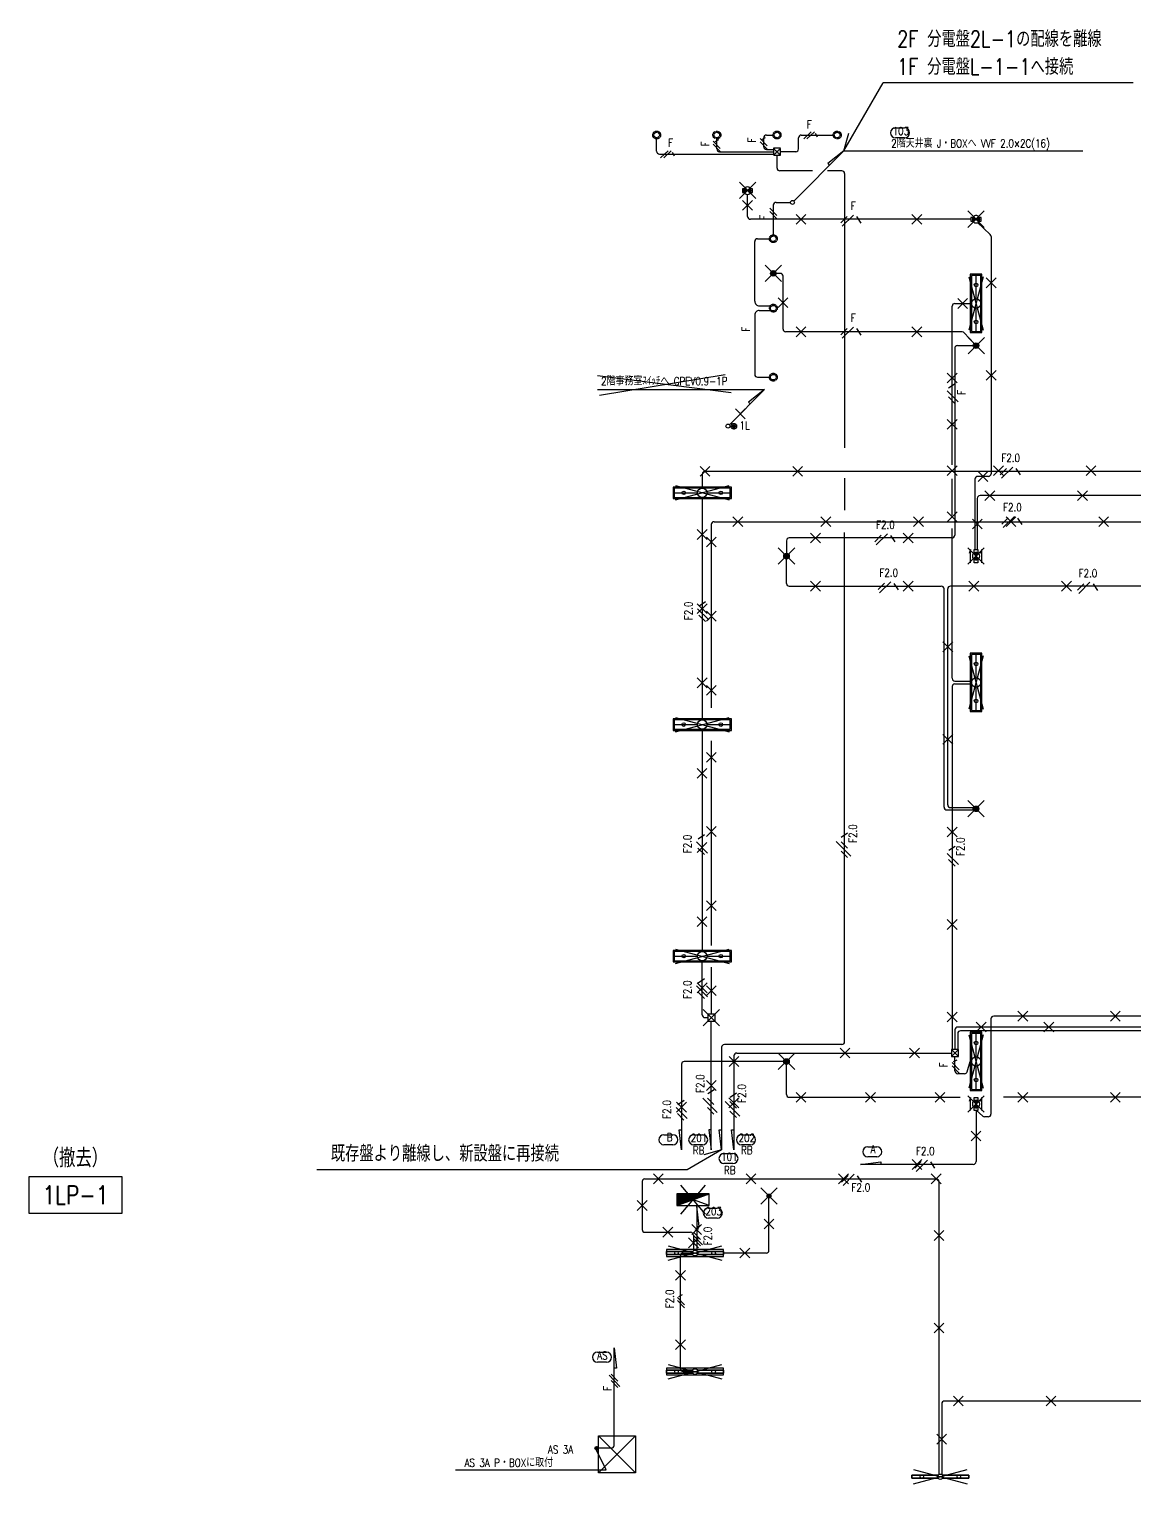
# Model space of a CAD drawing. Header units: millimetres. Extents: x 3925 to 82505, y 1454 to 57550.
# Drawn here: x 3925 to 27809, y 16487 to 47924 of the extents above; entities that cross this region are included whole.
import ezdxf
from ezdxf.enums import TextEntityAlignment as Align

# ---------------------------------------------------------------- set-up
doc = ezdxf.new("R2010")
doc.units = ezdxf.units.MM
doc.header["$LTSCALE"] = 0.2
doc.linetypes.add('HIDDEN2', pattern=[4.7625, 3.175, -1.5875])
for name, color, linetype in [('1_シンボル', 2, 'Continuous'), ('1_強調文字', 4, 'Continuous'), ('1_撤去', 1, 'Continuous'), ('1_文字', 3, 'Continuous')]:
    doc.layers.add(name, color=color, linetype=linetype)
doc.styles.get("Standard").update_dxf_attribs({"font": 'simplex.shx', "width": 0.8, "bigfont": 'extfont2.shx'})

# ---------------------------------------------------------------- blocks, each defined once
blk = doc.blocks.new('B-電灯動力盤 A')
at = {"linetype": 'ByBlock'}
h = blk.add_hatch(dxfattribs=at)
h.set_pattern_fill('LINE', color=0, style=0)
h.set_pattern_definition([(0, (-9500, -23375), (0, 3.175), [])])
h.paths.add_polyline_path([(350, 250), (-350, 0), (350, 0)])
at = {"color": 0, "linetype": 'ByBlock', "lineweight": -2}
blk.add_line((-350, 250), (350, 0), dxfattribs=at)
at = {"color": 0, "linetype": 'ByBlock'}
for p, q in [((350, 250), (-350, 0)), ((350, 250), (-350, 250)), ((-350, 250), (-350, 0)), ((-350, 0), (350, 0)), ((350, 0), (350, 250))]:
    blk.add_line(p, q, dxfattribs=at)

msp = doc.modelspace()

# ---------------------------------------------------------------- linework, layer by layer
at = {"layer": '1_シンボル', "color": 7, "linetype": 'Continuous', "lineweight": -3}
msp.add_line((16199, 40135), (19811, 40135), dxfattribs=at)
at = {"layer": '1_シンボル', "linetype": 'HIDDEN2', "lineweight": -3}
for p, q in [((19085, 39342), (19207, 39342)), ((19103, 39386), (19189, 39299)), ((19189, 39386), (19103, 39299)), ((19146, 39404), (19146, 39281))]:
    msp.add_line(p, q, dxfattribs=at)
at = {"layer": '1_シンボル', "color": 7, "linetype": 'Continuous', "lineweight": -3}
for points in [[(19851, 45635, 0.416385), (19791, 45574)], [(20604, 45635, 0.414214), (20544, 45575)], [(22640, 45792, 1), (22640, 45574)], [(22834, 45574, 1), (22834, 45792)], [(17479, 45283, 0.414214), (17539, 45223)], [(18779, 45333, 0.414214), (18839, 45273)], [(19793, 45383, 0.412046), (19853, 45323)], [(20484, 45273, 0.414214), (20544, 45333)], [(20079, 44921, 0.414214), (20139, 44861)], [(21540, 44801, 0.414214), (21480, 44861)], [(19499, 44376, 0.414213), (19499, 44489, 0.414214), (19386, 44489, 0.414213), (19386, 44376, 0.414214), (19499, 44376)], [(20059, 44178, 0.414214), (19999, 44118)], [(19443, 43875, 0.414214), (19503, 43815)], [(24322, 43872, 0.414214), (24322, 43758, 0.414214), (24436, 43758, 0.414213), (24436, 43872, 0.414214), (24322, 43872)], [(19657, 43394, 0.414214), (19597, 43334)], [(24704, 43441, 0.206568), (24685, 43485)], [(20210, 42584, 0.414214), (20150, 42644)], [(19597, 42044, 0.414214), (19697, 41944)], [(19697, 41844, 0.414214), (19597, 41744)], [(23922, 41995, 0.414214), (23862, 41935)], [(20210, 41443, 0.414214), (20270, 41383)], [(24124, 41363, 0.210247), (24080, 41383)], [(23977, 41085, 0.414214), (23917, 41025)], [(19597, 40462, 0.414214), (19657, 40402)], [(18524, 38369, 0.414214), (18464, 38309)], [(24414, 38257, 0.414214), (24354, 38197)], [(24644, 38257, 0.414214), (24704, 38317)], [(24464, 37843, 0.414214), (24404, 37783)], [(18719, 37278, 0.414214), (18659, 37218)], [(20344, 36928, 0.414214), (20284, 36868)], [(23857, 36928, 0.414214), (23917, 36988)], [(20284, 35946, 0.414214), (20344, 35886)], [(23687, 35826, 0.414214), (23627, 35886)], [(23827, 35886, 0.414214), (23767, 35826)], [(23862, 33895, 0.414214), (23922, 33835)], [(23922, 33775, 0.414214), (23862, 33715)], [(23767, 31160, 0.414214), (23827, 31100)], [(23687, 31110, 0.414214), (23747, 31050)], [(18464, 26624, 0.414214), (18524, 26564)], [(24760, 26594, 0.414214), (24700, 26534)], [(23982, 26358, 0.414214), (23922, 26298)], [(24042, 26278, 0.414214), (23982, 26218)], [(18942, 25981, 0.414214), (18882, 25921)], [(19208, 25797, 0.414214), (19148, 25737)], [(21480, 25981, 0.414214), (21540, 26041)], [(18076, 25615, 0.414214), (18016, 25555)], [(23922, 25411, 0.414214), (23982, 25351)], [(24130, 25351, 0.330824), (24187, 25393)], [(20284, 24902, 0.414214), (20344, 24842)], [(24524, 24434, 0.183213), (24564, 24419)], [(24640, 24419, 0.414214), (24700, 24479)], [(17636, 24033, 1), (17636, 23815)], [(17830, 23815, 1), (17830, 24033)], [(18279, 24033, 1), (18279, 23815)], [(18473, 23815, 1), (18473, 24033)], [(19311, 24033, 1), (19311, 23815)], [(19505, 23815, 1), (19505, 24033)], [(18934, 23626, 1), (18934, 23408)], [(19128, 23408, 1), (19128, 23626)], [(22039, 23774, 1), (22039, 23556)], [(22233, 23556, 1), (22233, 23774)], [(24319, 23390, 0.414214), (24379, 23450)], [(17226, 23078, 0.414214), (17166, 23018)], [(23576, 23018, 0.414214), (23516, 23078)], [(18596, 22448, 1), (18596, 22230)], [(18790, 22230, 1), (18790, 22448)], [(17166, 21985, 0.414214), (17226, 21925)], [(18274, 21865, 0.414214), (18214, 21925)], [(18054, 21475, 0.414214), (17994, 21415)], [(19846, 21475, 0.414214), (19906, 21535)], [(16203, 19332, 1), (16203, 19114)], [(16397, 19114, 1), (16397, 19332)], [(17994, 18975, 0.414214), (18054, 18915)], [(23696, 18277, 0.414214), (23636, 18217)], [(16501, 17259, 0.414214), (16561, 17319)]]:
    msp.add_lwpolyline(points, format="xyb", dxfattribs=at)
for points in [[(19851, 45635), (19994, 45635)], [(20604, 45635), (21294, 45635)], [(20657, 45555), (20817, 45705)], [(20726, 45555), (20886, 45705)], [(20906, 45677), (20948, 45598)], [(22640, 45792), (22834, 45792)], [(17479, 45283), (17479, 45550)], [(17566, 45144), (17726, 45294)], [(17635, 45144), (17795, 45294)], [(18853, 45345), (18703, 45505)], [(18853, 45276), (18703, 45436)], [(18741, 45496), (18819, 45538)], [(18779, 45333), (18779, 45550)], [(18839, 45273), (20004, 45273)], [(19865, 45399), (19715, 45559)], [(19865, 45330), (19715, 45490)], [(19753, 45539), (19832, 45581)], [(19793, 45383), (19791, 45574)], [(19853, 45323), (20004, 45323)], [(20484, 45273), (20154, 45273)], [(20443, 44208), (21525, 45290), (26686, 45290)], [(20544, 45333), (20544, 45575)], [(21525, 45290), (21178, 45018), (21215, 44980)], [(22834, 45574), (22640, 45574)], [(17539, 45223), (20004, 45223)], [(17815, 45265), (17857, 45187)], [(20079, 44921), (20079, 45198)], [(20845, 44861), (20139, 44861)], [(21480, 44861), (21168, 44861)], [(21540, 44801), (21540, 38877)], [(19373, 44473), (19333, 44473), (19333, 44393), (19373, 44393)], [(19373, 44393), (19373, 44472)], [(19386, 44489), (19443, 44433), (19499, 44376)], [(19386, 44376), (19443, 44433), (19499, 44489)], [(19391, 44381), (19391, 44485)], [(19409, 44399), (19409, 44467)], [(19427, 44417), (19427, 44449)], [(19443, 43875), (19443, 44352)], [(19445, 44431), (19445, 44435)], [(19463, 44413), (19463, 44453)], [(19481, 44395), (19481, 44471)], [(19499, 44377), (19499, 44489)], [(19512, 44393), (19553, 44393), (19553, 44473), (19512, 44473)], [(19517, 44402), (19517, 44463)], [(20072, 43894), (19922, 44054)], [(19999, 44118), (19999, 43479)], [(20059, 44178), (20370, 44178)], [(24269, 43815), (19503, 43815)], [(20072, 43824), (19922, 43984)], [(21595, 43876), (21455, 43736)], [(21728, 43906), (21487, 43665)], [(21794, 43871), (21886, 43733)], [(24309, 43855), (24269, 43855), (24269, 43775), (24309, 43775)], [(24305, 43846), (24305, 43784)], [(24436, 43758), (24379, 43815), (24322, 43872)], [(24436, 43872), (24379, 43815), (24322, 43758)], [(24323, 43871), (24323, 43759)], [(24341, 43853), (24341, 43777)], [(24359, 43835), (24359, 43795)], [(24377, 43817), (24377, 43813)], [(24395, 43831), (24395, 43799)], [(24413, 43849), (24413, 43781)], [(24685, 43485), (24413, 43742)], [(24431, 43867), (24431, 43763)], [(24449, 43775), (24489, 43775), (24489, 43855), (24449, 43855)], [(24449, 43854), (24449, 43775)], [(19657, 43394), (19914, 43394)], [(24704, 43441), (24704, 38317)], [(19597, 42044), (19597, 43334)], [(20150, 42644), (20059, 42644)], [(20210, 41443), (20210, 42584)], [(24379, 42095), (24379, 42600)], [(19697, 41944), (19930, 41944)], [(19697, 41844), (19930, 41844)], [(23862, 38511), (23862, 41935)], [(23922, 41995), (24254, 41995)], [(24379, 41390), (24379, 41895)], [(19597, 41744), (19597, 40462)], [(24080, 41383), (21739, 41383), (20270, 41383)], [(21595, 41455), (21455, 41315)], [(21728, 41485), (21487, 41245)], [(21794, 41451), (21886, 41313)], [(24124, 41363), (24339, 41129)], [(23917, 41025), (23917, 36988)], [(23977, 41085), (24319, 41085)], [(24340, 41090), (24374, 41124)], [(24343, 41068), (24396, 41121)], [(24355, 41054), (24410, 41109)], [(24372, 41046), (24418, 41092)], [(19657, 40402), (19914, 40402)], [(23786, 40174), (23924, 40266)], [(19050, 39375), (19811, 40135), (19464, 39864), (19502, 39826)], [(23751, 40108), (23992, 39867)], [(23781, 39975), (23921, 39835)], [(18524, 38369), (28414, 38369)], [(25037, 38431), (24897, 38291)], [(25170, 38461), (24929, 38221)], [(25236, 38427), (25328, 38289)], [(18464, 38309), (18464, 38004)], [(21540, 38217), (21540, 37531)], [(23862, 37421), (23862, 38204)], [(24354, 38197), (24354, 36677)], [(24644, 38257), (24414, 38257)], [(17859, 37904), (18364, 37904)], [(18464, 37804), (18464, 32995)], [(18564, 37904), (19069, 37904)], [(24404, 37783), (24404, 36677)], [(52458, 37843), (24464, 37843)], [(18659, 37218), (18659, 33259)], [(18719, 37278), (32934, 37278)], [(23862, 33895), (23862, 37129)], [(25074, 37364), (24934, 37224)], [(25207, 37394), (24966, 37153)], [(25273, 37359), (25365, 37221)], [(20284, 36868), (20284, 36595)], [(23857, 36928), (21364, 36928), (20344, 36928)], [(21540, 26041), (21540, 37043)], [(22332, 36986), (22192, 36846)], [(22464, 37016), (22224, 36776)], [(22531, 36982), (22623, 36844)], [(20245, 36540), (20279, 36574)], [(20248, 36518), (20301, 36571)], [(20260, 36504), (20315, 36559)], [(20277, 36496), (20323, 36542)], [(20284, 35946), (20284, 36475)], [(24258, 36392), (24258, 36677), (24228, 36593)], [(24322, 36592), (24379, 36535), (24436, 36592)], [(24322, 36478), (24379, 36535), (24436, 36478)], [(24323, 36591), (24435, 36591)], [(24327, 36483), (24431, 36483)], [(24339, 36604), (24339, 36677), (24419, 36677), (24419, 36604)], [(24341, 36573), (24417, 36573)], [(24345, 36501), (24413, 36501)], [(24348, 36609), (24410, 36609)], [(24359, 36555), (24399, 36555)], [(24363, 36519), (24395, 36519)], [(24377, 36537), (24381, 36537)], [(24501, 36392), (24501, 36677), (24470, 36593)], [(24419, 36465), (24419, 36392), (24339, 36392), (24339, 36465)], [(24339, 36465), (24419, 36465)], [(20344, 35886), (23627, 35886)], [(22403, 35951), (22263, 35811)], [(22536, 35981), (22295, 35740)], [(22602, 35946), (22694, 35808)], [(30199, 35886), (23827, 35886)], [(26707, 35939), (26567, 35799)], [(26839, 35969), (26599, 35728)], [(26906, 35934), (26998, 35796)], [(18397, 35462), (18535, 35554)], [(23687, 31110), (23687, 35826)], [(23767, 31160), (23767, 35826)], [(18362, 35395), (18603, 35155)], [(18392, 35263), (18532, 35123)], [(24379, 33905), (24379, 34410)], [(23862, 33715), (23862, 25872)], [(23922, 33835), (24279, 33835)], [(23922, 33775), (24279, 33775)], [(24379, 33200), (24379, 33705)], [(17859, 32895), (18364, 32895)], [(18464, 32795), (18464, 27990)], [(18564, 32895), (19069, 32895)], [(18659, 32544), (18659, 28119)], [(23747, 31050), (24324, 31050)], [(23827, 31100), (24324, 31100)], [(24340, 31080), (24374, 31114)], [(24343, 31058), (24396, 31111)], [(24355, 31044), (24410, 31099)], [(24372, 31036), (24418, 31082)], [(18374, 30426), (18512, 30518)], [(21467, 30462), (21605, 30553)], [(18340, 30359), (18581, 30119)], [(18370, 30227), (18510, 30087)], [(21359, 30366), (21673, 30052)], [(21462, 30364), (21602, 30224)], [(23790, 30179), (23928, 30270)], [(21462, 30160), (21602, 30020)], [(23756, 30112), (23996, 29871)], [(23786, 29979), (23926, 29839)], [(17859, 27890), (18364, 27890)], [(18464, 26624), (18464, 27790)], [(18564, 27890), (19069, 27890)], [(18374, 27316), (18512, 27408)], [(18659, 27655), (18659, 26639)], [(18340, 27250), (18581, 27009)], [(18370, 27117), (18510, 26977)], [(18524, 26564), (18584, 26564)], [(18734, 26639), (18734, 26489), (18584, 26639), (18584, 26489), (18734, 26639), (18584, 26639)], [(18584, 26489), (18734, 26489)], [(18659, 24141), (18606, 24141), (18659, 23704), (18659, 26489)], [(24700, 26534), (24700, 24479)], [(52408, 26594), (24760, 26594)], [(23922, 26298), (23922, 25872)], [(32934, 26358), (23982, 26358)], [(23982, 26218), (23982, 25872)], [(28414, 26278), (24042, 26278)], [(24379, 25715), (24379, 26220)], [(18882, 25921), (18882, 23704), (18828, 24141), (18882, 24141)], [(21480, 25981), (18942, 25981)], [(19208, 25797), (23847, 25797)], [(23847, 25872), (23997, 25722)], [(23997, 25872), (23847, 25722)], [(18016, 25555), (18016, 23704), (17963, 24141), (18016, 24141)], [(20224, 25615), (18076, 25615)], [(19148, 25737), (19148, 23704), (19094, 24141), (19148, 24141)], [(20245, 25620), (20279, 25654)], [(20248, 25598), (20301, 25651)], [(20260, 25584), (20315, 25639)], [(20277, 25576), (20323, 25622)], [(20284, 24902), (20284, 25555)], [(24012, 25431), (23862, 25591)], [(24012, 25361), (23862, 25521)], [(23890, 25611), (23968, 25653)], [(23922, 25411), (23922, 25722)], [(24187, 25393), (24254, 25615)], [(24379, 25010), (24379, 25515)], [(24130, 25351), (23982, 25351)], [(18582, 24920), (18720, 25012)], [(19068, 24846), (19205, 24937)], [(20344, 24842), (24037, 24842)], [(24258, 24552), (24258, 24837), (24228, 24753)], [(24339, 24764), (24339, 24837), (24419, 24837), (24419, 24764)], [(24501, 24552), (24501, 24837), (24470, 24753)], [(30199, 24842), (24968, 24842)], [(17899, 24621), (18140, 24380)], [(17934, 24688), (18071, 24780)], [(18474, 24824), (18788, 24510)], [(18577, 24822), (18717, 24682)], [(18577, 24618), (18717, 24478)], [(18959, 24750), (19274, 24436)], [(19063, 24748), (19203, 24608)], [(19063, 24544), (19203, 24404)], [(24322, 24752), (24379, 24695), (24436, 24752)], [(24322, 24638), (24379, 24695), (24436, 24638)], [(24323, 24751), (24435, 24751)], [(24327, 24643), (24431, 24643)], [(24419, 24625), (24419, 24552), (24339, 24552), (24339, 24625)], [(24339, 24625), (24419, 24625)], [(24341, 24733), (24417, 24733)], [(24345, 24661), (24413, 24661)], [(24348, 24769), (24410, 24769)], [(24359, 24715), (24399, 24715)], [(24363, 24679), (24395, 24679)], [(24377, 24697), (24381, 24697)], [(24524, 24434), (24379, 24562), (24379, 23450)], [(17929, 24488), (18069, 24348)], [(24640, 24419), (24564, 24419)], [(17636, 24033), (17830, 24033)], [(18279, 24033), (18473, 24033)], [(19311, 24033), (19505, 24033)], [(17830, 23815), (17636, 23815)], [(18473, 23815), (18279, 23815)], [(18934, 23626), (19128, 23626)], [(19505, 23815), (19311, 23815)], [(22039, 23774), (22233, 23774)], [(19128, 23408), (18934, 23408)], [(24319, 23390), (21883, 23390), (22320, 23443), (22320, 23390)], [(22233, 23556), (22039, 23556)], [(23193, 23452), (23053, 23312)], [(23326, 23482), (23085, 23241)], [(23392, 23447), (23484, 23309)], [(17166, 23018), (17166, 21985)], [(17226, 23078), (23516, 23078)], [(21613, 23148), (21473, 23008)], [(21746, 23178), (21505, 22938)], [(21812, 23144), (21904, 23006)], [(23576, 23018), (23576, 16691)], [(19866, 22702), (19913, 22749)], [(19868, 22721), (19895, 22748)], [(19871, 22690), (19926, 22745)], [(19878, 22680), (19935, 22738)], [(19887, 22673), (19943, 22728)], [(19900, 22668), (19947, 22715)], [(19906, 21535), (19906, 22668)], [(19918, 22670), (19946, 22697)], [(18344, 22052), (18397, 22052), (18344, 22489), (18344, 21525)], [(18596, 22448), (18790, 22448)], [(18309, 21967), (18388, 22009)], [(18790, 22230), (18596, 22230)], [(17226, 21925), (18214, 21925)], [(18274, 21865), (18274, 21525)], [(18468, 21651), (18285, 21846)], [(18424, 21767), (18287, 21913)], [(18424, 21629), (18287, 21775)], [(17994, 18975), (17994, 21415)], [(18054, 21475), (18248, 21475)], [(18492, 21507), (18913, 21507)], [(19846, 21475), (18923, 21475)], [(18079, 20358), (17929, 20518)], [(18079, 20289), (17929, 20449)], [(17958, 20538), (18036, 20580)], [(16203, 19332), (16397, 19332)], [(16561, 17319), (16561, 19429), (16615, 18991), (16561, 18991)], [(16397, 19114), (16203, 19114)], [(18054, 18915), (18248, 18915)], [(16685, 18590), (16453, 18837)], [(16641, 18568), (16497, 18721)], [(16641, 18706), (16499, 18858)], [(38046, 18277), (23696, 18277)], [(23636, 18217), (23636, 16691)], [(16147, 17257), (16188, 17297)], [(16150, 17243), (16201, 17294)], [(16153, 17280), (16165, 17291)], [(16224, 17525), (17024, 16725)], [(16224, 16725), (17024, 17525)], [(13137, 16792), (16388, 16792), (16170, 17229)], [(16157, 17233), (16212, 17287)], [(16167, 17225), (16219, 17278)], [(16179, 17221), (16223, 17265)], [(16197, 17222), (16222, 17247)], [(16501, 17259), (16224, 17259)]]:
    msp.add_lwpolyline(points, dxfattribs=at)
at = {"layer": '1_シンボル', "linetype": 'HIDDEN2', "lineweight": -3}
msp.add_lwpolyline([(20004, 45198), (20154, 45198), (20154, 45348), (20004, 45348)], close=True, dxfattribs=at)
for points in [[(20004, 45348), (20154, 45198)], [(20154, 45348), (20004, 45198)]]:
    msp.add_lwpolyline(points, dxfattribs=at)
at = {"layer": '1_シンボル', "color": 7, "linetype": 'Continuous', "lineweight": -3}
for points in [[(19994, 42683), (19960, 42650)], [(20016, 42680), (19963, 42628)], [(20030, 42669), (19975, 42613)], [(20038, 42651), (19992, 42605)], [(24504, 41365), (24504, 42625), (24254, 42625), (24254, 41365)], [(24279, 42600), (24279, 41390), (24479, 41390), (24479, 42600)], [(17834, 37779), (19094, 37779), (19094, 38029), (17834, 38029)], [(19069, 38004), (17859, 38004), (17859, 37804), (19069, 37804)], [(24504, 33175), (24504, 34435), (24254, 34435), (24254, 33175)], [(24479, 33200), (24479, 34410), (24279, 34410), (24279, 33200)], [(17834, 32770), (19094, 32770), (19094, 33020), (17834, 33020)], [(17859, 32995), (17859, 32795), (19069, 32795), (19069, 32995)], [(17834, 27765), (19094, 27765), (19094, 28015), (17834, 28015)], [(19069, 27990), (17859, 27990), (17859, 27790), (19069, 27790)], [(24504, 24985), (24504, 26245), (24254, 26245), (24254, 24985)], [(24279, 26220), (24279, 25010), (24479, 25010), (24479, 26220)], [(23847, 25722), (23997, 25722), (23997, 25872), (23847, 25872)], [(17695, 21400), (18923, 21400), (18923, 21550), (17695, 21550)], [(17695, 21400), (18923, 21400), (18923, 21550), (17695, 21550)], [(18257, 21443), (17695, 21443), (17695, 21507), (18257, 21507), (17695, 21507), (17695, 21443)], [(18923, 21443), (18362, 21443), (18923, 21443), (18923, 21507), (18362, 21507), (18923, 21507)], [(17695, 18840), (18923, 18840), (18923, 18990), (17695, 18990)], [(17695, 18840), (18923, 18840), (18923, 18990), (17695, 18990)], [(18257, 18883), (17695, 18883), (17695, 18947), (18257, 18947), (17695, 18947), (17695, 18883)], [(18923, 18883), (18362, 18883), (18923, 18883), (18923, 18947), (18362, 18947), (18923, 18947)], [(16224, 17525), (17024, 17525), (17024, 16725), (16224, 16725)], [(22992, 16676), (23560, 16676), (22992, 16676), (22992, 16607), (23560, 16607), (22992, 16607)], [(23652, 16676), (24220, 16676), (24220, 16607), (23652, 16607), (24220, 16607), (24220, 16676)]]:
    msp.add_lwpolyline(points, close=True, dxfattribs=at)
for points in [[(24322, 36478, 0.414214), (24436, 36478, 0.414213), (24436, 36592, 0.414214), (24322, 36592, 0.414214)], [(24322, 24638, 0.414214), (24436, 24638, 0.414213), (24436, 24752, 0.414214), (24322, 24752, 0.414214)]]:
    msp.add_lwpolyline(points, format="xyb", close=True, dxfattribs=at)
at = {"layer": '1_シンボル', "linetype": 'HIDDEN2', "lineweight": -3}
for centre, radius in [((17479, 45635), 85), ((17479, 45635), 85), ((17479, 45635), 60), ((17479, 45635), 60), ((18779, 45635), 85), ((18779, 45635), 85), ((18779, 45635), 60), ((18779, 45635), 60), ((20079, 45635), 85), ((20079, 45635), 85), ((20079, 45635), 60), ((20079, 45635), 60), ((21379, 45635), 85), ((21379, 45635), 85), ((21379, 45635), 60), ((21379, 45635), 60), ((19999, 43394), 85), ((19999, 43394), 85), ((19999, 43394), 60), ((19999, 43394), 60), ((19999, 41894), 85), ((19999, 41894), 85), ((19999, 41894), 60), ((19999, 41894), 60), ((19999, 40402), 85), ((19999, 40402), 85), ((19999, 40402), 60), ((19999, 40402), 60), ((19146, 39342), 61.2)]:
    msp.add_circle(centre, radius, dxfattribs=at)
at = {"layer": '1_シンボル', "color": 7, "linetype": 'Continuous', "lineweight": -3}
for centre, radius in [((20413, 44178), 42.9), ((19999, 42644), 60), ((19999, 42644), 60), ((19999, 42644), 39.4), ((19999, 42644), 39.4), ((24379, 42395), 38.4), ((24379, 41995), 100), ((24379, 41595), 38.4), ((24379, 41085), 60), ((24379, 41085), 39.4), ((19020, 39344), 42.9), ((18064, 37904), 38.4), ((18464, 37904), 100), ((18864, 37904), 38.4), ((20284, 36535), 60), ((20284, 36535), 39.4), ((24379, 34205), 38.4), ((24379, 33805), 100), ((24379, 33405), 38.4), ((18064, 32895), 38.4), ((18464, 32895), 100), ((18864, 32895), 38.4), ((24379, 31075), 60), ((24379, 31075), 39.4), ((18464, 27890), 100), ((18064, 27890), 38.4), ((18864, 27890), 38.4), ((24379, 26015), 38.4), ((20284, 25615), 60), ((20284, 25615), 39.4), ((24379, 25615), 100), ((24379, 25215), 38.4), ((19907, 22709), 40.8), ((17909, 21475), 38.4), ((17909, 21475), 38.4), ((18309, 21475), 61.5), ((18309, 21475), 61.5), ((18709, 21475), 38.4), ((18709, 21475), 38.4), ((17909, 18915), 38.4), ((17909, 18915), 38.4), ((18309, 18915), 61.5), ((18309, 18915), 61.5), ((18709, 18915), 38.4), ((18709, 18915), 38.4), ((16185, 17259), 38.6), ((23206, 16642), 38.4), ((23206, 16642), 38.4), ((23606, 16642), 57.5), ((23606, 16642), 57.5), ((24006, 16642), 38.4), ((24006, 16642), 38.4)]:
    msp.add_circle(centre, radius, dxfattribs=at)
at = {"layer": '1_強調文字', "color": 10}
msp.add_lwpolyline([(3925, 23130), (5925, 23130), (5925, 22330), (3925, 22330)], close=True, dxfattribs=at)
at = {"layer": '1_撤去'}
for p, q in [((19619, 44614), (19266, 44260)), ((19266, 44614), (19619, 44260)), ((19549, 44220), (19336, 44008)), ((19336, 44220), (19549, 44008)), ((20705, 43921), (20493, 43709)), ((20493, 43921), (20705, 43709)), ((23205, 43921), (22993, 43709)), ((22993, 43921), (23205, 43709)), ((24554, 43994), (24200, 43640)), ((24200, 43994), (24554, 43640)), ((20174, 42823), (19820, 42470)), ((19820, 42823), (20174, 42470)), ((24534, 42574), (24224, 41415)), ((24224, 42574), (24534, 41415)), ((24810, 42548), (24598, 42335)), ((24598, 42548), (24810, 42335)), ((20316, 42120), (20104, 41907)), ((20104, 42120), (20316, 41907)), ((24194, 42101), (23982, 41889)), ((23982, 42101), (24194, 41889)), ((20705, 41489), (20493, 41277)), ((20493, 41489), (20705, 41277)), ((23205, 41489), (22993, 41277)), ((22993, 41489), (23205, 41277)), ((24559, 41258), (24205, 40905)), ((24205, 41258), (24559, 40905)), ((16205, 40442), (19088, 40068)), ((16243, 40012), (18957, 40463)), ((23968, 40489), (23756, 40277)), ((23756, 40489), (23968, 40277)), ((24810, 40548), (24598, 40335)), ((24598, 40548), (24810, 40335)), ((19392, 39716), (19179, 39504)), ((19179, 39716), (19392, 39504)), ((23968, 39489), (23756, 39277)), ((23756, 39489), (23968, 39277)), ((18630, 38475), (18418, 38263)), ((18418, 38475), (18630, 38263)), ((20630, 38475), (20418, 38263)), ((20418, 38475), (20630, 38263)), ((23968, 38489), (23756, 38277)), ((23756, 38489), (23968, 38277)), ((24635, 38363), (24423, 38151)), ((24423, 38363), (24635, 38151)), ((24968, 38489), (24756, 38277)), ((24756, 38489), (24968, 38277)), ((26968, 38489), (26756, 38277)), ((26756, 38489), (26968, 38277)), ((17884, 38060), (19044, 37749)), ((17884, 37749), (19044, 38060)), ((24782, 37949), (24570, 37737)), ((24570, 37949), (24782, 37737)), ((26782, 37949), (26570, 37737)), ((26570, 37949), (26782, 37737)), ((23968, 37489), (23756, 37277)), ((23756, 37489), (23968, 37277)), ((18570, 37108), (18358, 36896)), ((18358, 37108), (18570, 36896)), ((19340, 37384), (19128, 37172)), ((19128, 37384), (19340, 37172)), ((21240, 37384), (21028, 37172)), ((21028, 37384), (21240, 37172)), ((23240, 37384), (23028, 37172)), ((23028, 37384), (23240, 37172)), ((24510, 37336), (24298, 37124)), ((24298, 37336), (24510, 37124)), ((25240, 37384), (25028, 37172)), ((25028, 37384), (25240, 37172)), ((27240, 37384), (27028, 37172)), ((27028, 37384), (27240, 37172)), ((18765, 36947), (18553, 36735)), ((18553, 36947), (18765, 36735)), ((21017, 37034), (20804, 36822)), ((20804, 37034), (21017, 36822)), ((23017, 37034), (22804, 36822)), ((22804, 37034), (23017, 36822)), ((20461, 36712), (20107, 36358)), ((20107, 36712), (20461, 36358)), ((24556, 36712), (24202, 36358)), ((24202, 36712), (24556, 36358)), ((21017, 35992), (20804, 35780)), ((20804, 35992), (21017, 35780)), ((23017, 35992), (22804, 35780)), ((22804, 35992), (23017, 35780)), ((24437, 35992), (24224, 35780)), ((24224, 35992), (24437, 35780)), ((26437, 35992), (26224, 35780)), ((26224, 35992), (26437, 35780)), ((18570, 35506), (18358, 35293)), ((18358, 35506), (18570, 35293)), ((18765, 35345), (18553, 35132)), ((18553, 35345), (18765, 35132)), ((23874, 34681), (23661, 34469)), ((23661, 34681), (23874, 34469)), ((24534, 34384), (24224, 33225)), ((24224, 34384), (24534, 33225)), ((18570, 33903), (18358, 33691)), ((18358, 33903), (18570, 33691)), ((18765, 33742), (18553, 33530)), ((18553, 33742), (18765, 33530)), ((17884, 33050), (19044, 32740)), ((17884, 32740), (19044, 33050)), ((23874, 32681), (23661, 32469)), ((23661, 32681), (23874, 32469)), ((18765, 32292), (18553, 32080)), ((18553, 32292), (18765, 32080)), ((18566, 31948), (18354, 31736)), ((18354, 31948), (18566, 31736)), ((24556, 31252), (24202, 30898)), ((24202, 31252), (24556, 30898)), ((18765, 30690), (18553, 30477)), ((18553, 30690), (18765, 30477)), ((23968, 30681), (23756, 30469)), ((23756, 30681), (23968, 30469)), ((18566, 30345), (18354, 30133)), ((18354, 30345), (18566, 30133)), ((18765, 29087), (18553, 28875)), ((18553, 29087), (18765, 28875)), ((18566, 28742), (18354, 28530)), ((18354, 28742), (18566, 28530)), ((23968, 28681), (23756, 28469)), ((23756, 28681), (23968, 28469)), ((17884, 28045), (19044, 27735)), ((17884, 27735), (19044, 28045)), ((18570, 27313), (18358, 27101)), ((18358, 27313), (18570, 27101)), ((18765, 27253), (18553, 27041)), ((18553, 27253), (18765, 27041)), ((18836, 26741), (18482, 26387)), ((18482, 26741), (18836, 26387)), ((23968, 26681), (23756, 26469)), ((23756, 26681), (23968, 26469)), ((24596, 26464), (24384, 26252)), ((24384, 26464), (24596, 26252)), ((25494, 26700), (25282, 26488)), ((25282, 26700), (25494, 26488)), ((26056, 26464), (25844, 26252)), ((25844, 26464), (26056, 26252)), ((27494, 26700), (27282, 26488)), ((27282, 26700), (27494, 26488)), ((24534, 26194), (24224, 25035)), ((24224, 26194), (24534, 25035)), ((20461, 25792), (20107, 25438)), ((20107, 25792), (20461, 25438)), ((21654, 25903), (21442, 25691)), ((21442, 25903), (21654, 25691)), ((23154, 25903), (22942, 25691)), ((22942, 25903), (23154, 25691)), ((19256, 25721), (19044, 25509)), ((19044, 25721), (19256, 25509)), ((18765, 25202), (18553, 24990)), ((18553, 25202), (18765, 24990)), ((20705, 24948), (20493, 24736)), ((20493, 24948), (20705, 24736)), ((22205, 24948), (21993, 24736)), ((21993, 24948), (22205, 24736)), ((23705, 24948), (23493, 24736)), ((23493, 24948), (23705, 24736)), ((24556, 24872), (24202, 24518)), ((24202, 24872), (24556, 24518)), ((25494, 24948), (25282, 24736)), ((25282, 24948), (25494, 24736)), ((27494, 24948), (27282, 24736)), ((27282, 24948), (27494, 24736)), ((18122, 24735), (17910, 24523)), ((17910, 24735), (18122, 24523)), ((19254, 24827), (19042, 24614)), ((19042, 24827), (19254, 24614)), ((24485, 24112), (24273, 23900)), ((24273, 24112), (24485, 23900)), ((23207, 23496), (22995, 23284)), ((22995, 23496), (23207, 23284)), ((17622, 23184), (17410, 22972)), ((17410, 23184), (17622, 22972)), ((19622, 23184), (19410, 22972)), ((19410, 23184), (19622, 22972)), ((21622, 23184), (21410, 22972)), ((21410, 23184), (21622, 22972)), ((23622, 23184), (23410, 22972)), ((23410, 23184), (23622, 22972)), ((18001, 22314), (18533, 22945)), ((18536, 22314), (18005, 22945)), ((20083, 22885), (19730, 22532)), ((19730, 22885), (20083, 22532)), ((17272, 22608), (17060, 22395)), ((17060, 22608), (17272, 22395)), ((17826, 22031), (17614, 21819)), ((17614, 22031), (17826, 21819)), ((18450, 22091), (18238, 21879)), ((18238, 22091), (18450, 21879)), ((20013, 22207), (19800, 21995)), ((19800, 22207), (20013, 21995)), ((18380, 21801), (18168, 21589)), ((18168, 21801), (18380, 21589)), ((23682, 21960), (23470, 21748)), ((23470, 21960), (23682, 21748)), ((17730, 21630), (18889, 21320)), ((17730, 21320), (18889, 21630)), ((19491, 21581), (19279, 21369)), ((19279, 21581), (19491, 21369)), ((18100, 21101), (17888, 20889)), ((17888, 21101), (18100, 20889)), ((23682, 19960), (23470, 19748)), ((23470, 19960), (23682, 19748)), ((18100, 19601), (17888, 19389)), ((17888, 19601), (18100, 19389)), ((17730, 19070), (18889, 18760)), ((17730, 18760), (18889, 19070)), ((24102, 18383), (23890, 18171)), ((23890, 18383), (24102, 18171)), ((26102, 18383), (25890, 18171)), ((25890, 18383), (26102, 18171)), ((23742, 17560), (23530, 17348)), ((23530, 17560), (23742, 17348)), ((23026, 16797), (24186, 16487)), ((23026, 16487), (24186, 16797))]:
    msp.add_line(p, q, dxfattribs=at)
at = {"layer": '1_文字', "color": 10}
for p, q in [((21525, 45290), (22375, 46762)), ((27775, 46762), (22375, 46762)), ((21525, 45290), (21628, 45676)), ((18882, 23704), (18142, 23276)), ((18882, 23704), (18495, 23600)), ((18142, 23276), (10142, 23276))]:
    msp.add_line(p, q, dxfattribs=at)

# ---------------------------------------------------------------- block references
at = {"layer": '1_シンボル', "color": 7, "linetype": 'Continuous', "rotation": 180}
msp.add_blockref('B-電灯動力盤 A', (18265, 22755), dxfattribs=at)

# ---------------------------------------------------------------- texts
at = {"layer": '1_シンボル', "color": 7, "linetype": 'Continuous', "lineweight": -3, "width": 0.8}
for s, height, p in [('F', 173, (20721, 45725)), ('103', 172.9, (22577, 45583)), ('F', 173, (17726, 45331)), ('2階天井裏 J・BOXへ VVF 2.0×2C(16)', 172.93, (22546, 45315)), ('F', 173, (21670, 43964)), ('F', 173, (21670, 41544)), ('2階事務室ｽｲｯﾁへ CPEV0.9-1P', 172.93, (16278, 40178)), ('F2.0', 172.9, (24925, 38520)), ('F2.0', 172.9, (24962, 37452)), ('F2.0', 172.9, (22219, 37075)), ('F2.0', 172.9, (22291, 36039)), ('F2.0', 172.9, (26594, 36027)), ('B', 173, (17697, 23838)), ('201', 172.9, (18216, 23824)), ('202', 172.9, (19248, 23824)), ('RB', 172.9, (18261, 23558)), ('101', 172.9, (18871, 23417)), ('RB', 172.9, (19302, 23562)), ('A', 173, (22100, 23579)), ('F2.0', 172.9, (23081, 23540)), ('RB', 172.9, (18934, 23127)), ('F2.0', 172.9, (21689, 22754)), ('203', 172.9, (18533, 22239)), ('AS', 172.9, (16195, 19123)), ('AS 3A', 172.9, (15131, 17090)), ('AS 3A P・BOXに取付', 172.93, (13330, 16805))]:
    msp.add_text(s, height=height, dxfattribs=at).set_placement(p, align=Align.BOTTOM_LEFT)
for s, height, p in [('F', 173, (18668, 45389)), ('F', 173, (19671, 45474)), ('F', 173, (19936, 43801)), ('F', 173, (19546, 41385)), ('F', 173, (24200, 40020)), ('F2.0', 172.9, (18304, 35150)), ('F2.0', 172.9, (18281, 30114)), ('F2.0', 172.9, (21856, 30338)), ('F2.0', 172.9, (24180, 30055)), ('F2.0', 172.9, (18281, 26963)), ('F', 173, (23812, 25487)), ('F2.0', 172.9, (18560, 24934)), ('F2.0', 172.9, (19457, 24722)), ('F2.0', 172.9, (17840, 24376)), ('F2.0', 172.9, (18721, 21640)), ('F2.0', 172.9, (17901, 20283)), ('F', 173, (16553, 18496))]:
    msp.add_text(s, height=height, rotation=90, dxfattribs=at).set_placement(p, align=Align.BOTTOM_LEFT)
at = {"layer": '1_強調文字', "color": 10, "width": 0.8}
for s, p in [('（撤去）', (4925, 23530)), ('1LP-1', (4925, 22730))]:
    msp.add_text(s, height=400, dxfattribs=at).set_placement(p, align=Align.MIDDLE_CENTER)
at = {"layer": '1_文字', "color": 10, "lineweight": -3, "width": 0.8}
for s, p in [('2F 分電盤2L-1の配線を離線', (22675, 47537)), ('1F 分電盤L-1-1へ接続', (22675, 46937)), ('既存盤より離線し、新設盤に再接続', (10442, 23451))]:
    msp.add_text(s, height=350, dxfattribs=at).set_placement(p)
at = {"layer": '1_文字', "linetype": 'Continuous', "lineweight": -3, "width": 0.8}
msp.add_text('1L', height=172.9, dxfattribs=at).set_placement((19270, 39221), align=Align.BOTTOM_LEFT)

doc.saveas('drawing.dxf')
